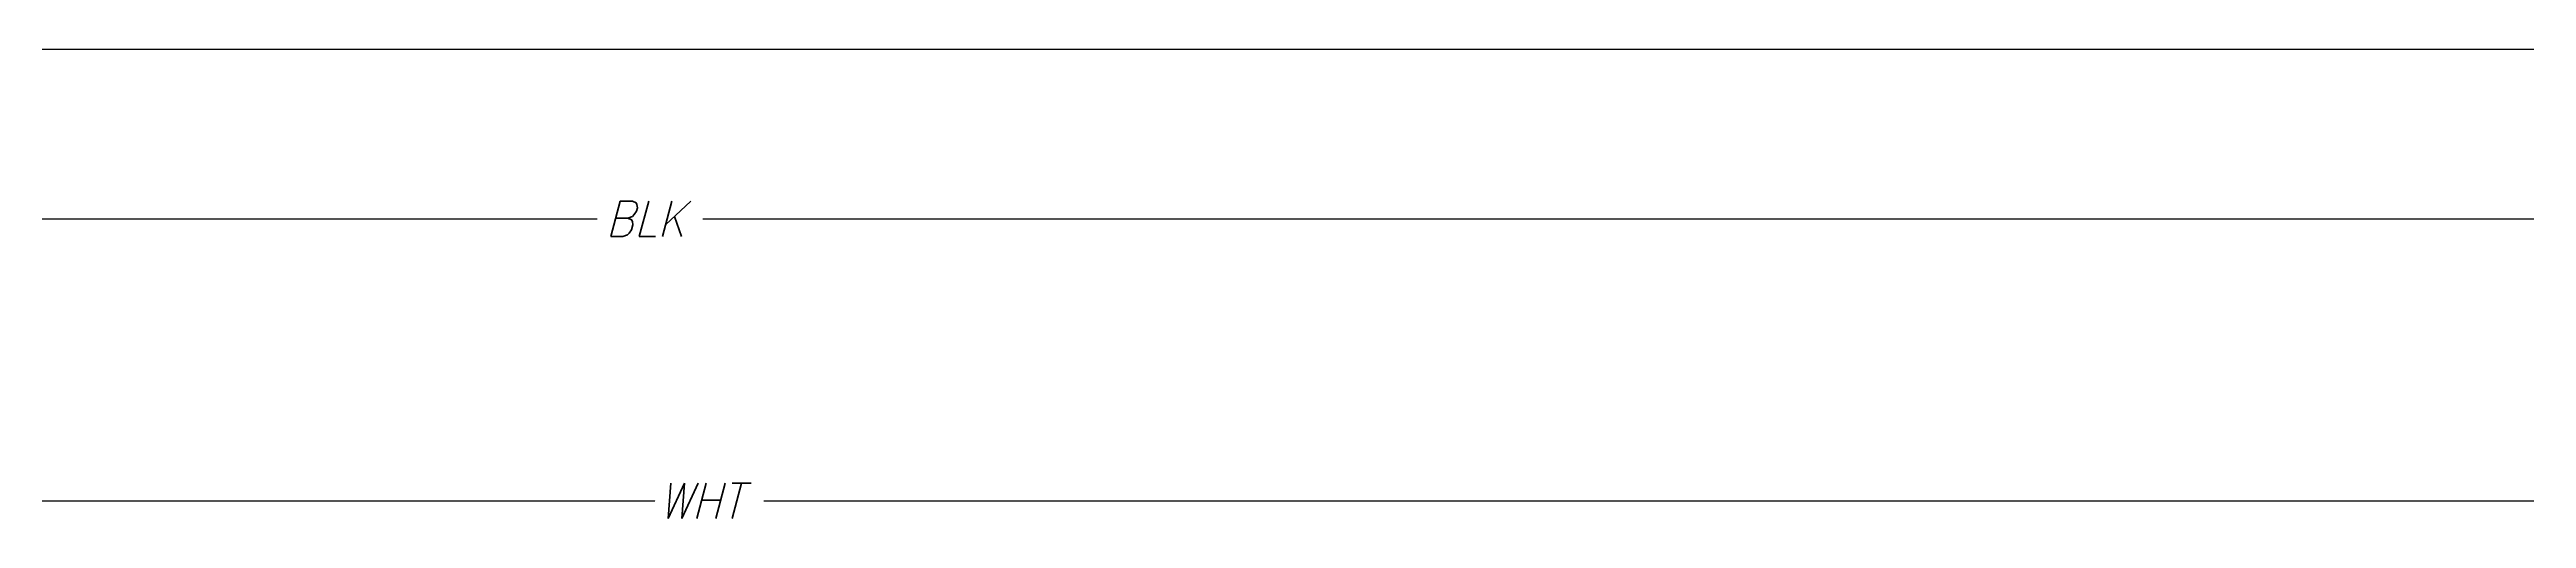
# Model space of a CAD drawing. Header units: millimetres. Extents: x 123.5 to 144.3, y 105.4 to 121.6.
# Drawn here: x 130.46 to 139.24, y 119.93 to 121.59 of the extents above; entities that cross this region are included whole.
import ezdxf
from ezdxf.enums import TextEntityAlignment as Align

# ---------------------------------------------------------------- set-up
doc = ezdxf.new("R2010")
doc.units = ezdxf.units.MM
for name, color, linetype in [('BLK_12AWG', 7, 'Continuous'), ('MISC', 7, 'Continuous'), ('SYMS', 7, 'Continuous')]:
    doc.layers.add(name, color=color, linetype=linetype)
doc.styles.add('WD', font='romans.shx')

# ---------------------------------------------------------------- blocks, each defined once
blk = doc.blocks.new('HT0_LGENERIC')
at = {"style": 'WD', "oblique": 15, "width": 0.9}
blk.add_attdef('COLOR', text='', height=0.125, dxfattribs=at).set_placement((0, 0), align=Align.MIDDLE_CENTER)
at = {"color": 7, "style": 'WD'}
for tag, p in [('X4_TINY_DOT_DONT_REMOVE', (-0.125, 0)), ('X1_TINY_DOT_DONT_REMOVE', (0.125, 0))]:
    blk.add_attdef(tag, p, '', height=0.0001, dxfattribs=at)
at = {"style": 'WD', "flags": 1}
for tag, p in [('X4TERM01', (-0.125, 0)), ('X1TERM01', (0.125, 0))]:
    blk.add_attdef(tag, p, '', height=0.01, dxfattribs=at)

msp = doc.modelspace()

# ---------------------------------------------------------------- linework, layer by layer
at = {"color": 7, "linetype": 'Continuous'}
msp.add_line((144.2555, 121.5905), (123.5055, 121.5905), dxfattribs=at)
at = {"layer": 'BLK_12AWG'}
for p, q in [((125.7226, 120.9901), (132.3992, 120.99)), ((132.7738, 120.99), (142.7932, 120.99)), ((125.7911, 119.9899), (132.6038, 119.99)), ((132.9891, 119.99), (142.7932, 119.99))]:
    msp.add_line(p, q, dxfattribs=at)

# ---------------------------------------------------------------- block references
at = {"layer": 'SYMS'}
ref = msp.add_blockref('HT0_LGENERIC', (132.5697, 120.99), dxfattribs=at)
ref.add_attrib('X1_TINY_DOT_DONT_REMOVE', '.', (132.7738, 120.99), dxfattribs={"layer": 'MISC', "color": 7, "height": 0.0001, "style": 'WD'})
ref.add_attrib('X4_TINY_DOT_DONT_REMOVE', '.', (132.3992, 120.99), dxfattribs={"layer": 'MISC', "color": 7, "height": 0.0001, "style": 'WD'})
ref.add_attrib('COLOR', 'BLK', dxfattribs={"layer": 'MISC', "height": 0.125, "style": 'WD', "oblique": 15, "width": 0.9}).set_placement((132.5697, 120.99), align=Align.MIDDLE_CENTER)
ref = msp.add_blockref('HT0_LGENERIC', (132.7663, 119.99), dxfattribs=at)
ref.add_attrib('X1_TINY_DOT_DONT_REMOVE', '.', (132.9891, 119.99), dxfattribs={"layer": 'MISC', "color": 7, "height": 0.0001, "style": 'WD'})
ref.add_attrib('X4_TINY_DOT_DONT_REMOVE', '.', (132.6038, 119.99), dxfattribs={"layer": 'MISC', "color": 7, "height": 0.0001, "style": 'WD'})
ref.add_attrib('COLOR', 'WHT', dxfattribs={"layer": 'MISC', "height": 0.125, "style": 'WD', "oblique": 15, "width": 0.9}).set_placement((132.7663, 119.99), align=Align.MIDDLE_CENTER)

doc.saveas('drawing.dxf')
